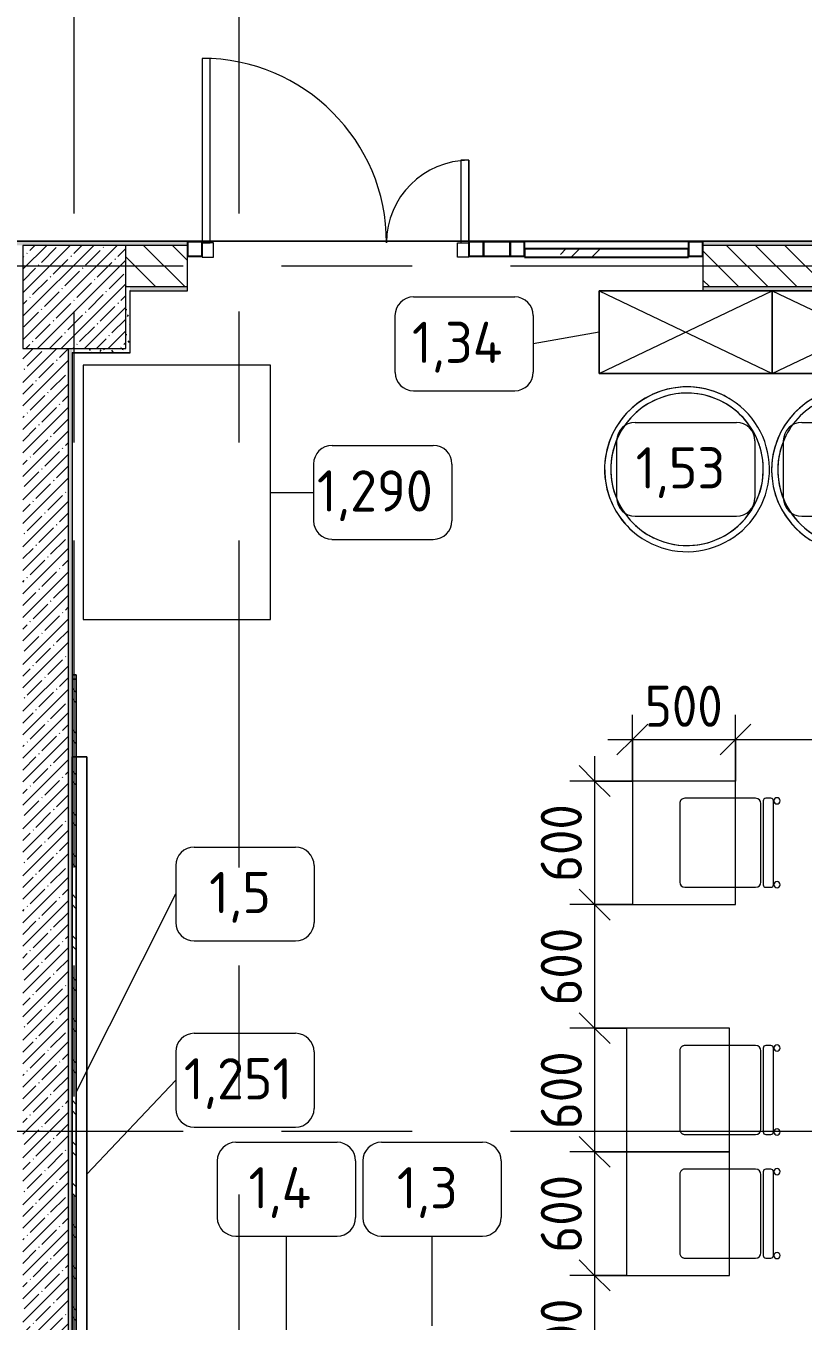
# Model space of a CAD drawing. Header units: millimetres. Extents: x 35840 to 252964, y -8553 to 29000.
# Drawn here: x 47425 to 51196, y 2678 to 8965 of the extents above; entities that cross this region are included whole.
import ezdxf

# ---------------------------------------------------------------- set-up
doc = ezdxf.new("R2010")
doc.units = ezdxf.units.MM
doc.linetypes.add('Осевая', pattern=[3175, 635, -476.25, 1587.5, -476.25])
for name, color, linetype, lineweight in [('A-ANNO-DIMS', 7, 'Continuous', 9), ('A-ANNO-DIMS-100', 7, 'Continuous', 9), ('A-DETL-GENF', 7, 'Continuous', 9), ('A-GLAZ-CURT', 7, 'Continuous', 9), ('A-GLAZ-CURT-1', 7, 'Continuous', 25), ('A-GLAZ-CWMG', 7, 'Continuous', 9), ('A-GLAZ-CWMG-1', 7, 'Continuous', 25), ('A-WALL', 7, 'Continuous', 9), ('I-FURN', 7, 'Continuous', 9), ('I-FURN-IDEN', 7, 'Continuous', 9), ('I-WALL', 7, 'Continuous', 9), ('S-COLS', 7, 'Continuous', 9), ('Оси-2', 7, 'Осевая', 9)]:
    doc.layers.add(name, color=color, linetype=linetype, lineweight=lineweight)
for name, color, linetype, lineweight, true_color in [('A-DOOR-1', 7, 'Continuous', 9, 0xc0c0c0), ('A-WALL-1', 9, 'Continuous', 9, 0x808080), ('A-WALL-FNSH-1', 9, 'Continuous', 9, 0x808080), ('I-FURN-1', 9, 'Continuous', 9, 0x808080)]:
    doc.layers.add(name, color=color, linetype=linetype, lineweight=lineweight, true_color=true_color)
doc.styles.add('GOST Common', font='GOST_Common.ttf', dxfattribs={"height": 200})
doc.styles.add('ISOCPEUR_1', font='isocpeur.ttf', dxfattribs={"width": 0.9, "height": 200})
doc.dimstyles.new('ISO-2_0_0_9К_Средний_округл2', dxfattribs={"dimscale": 304.8, "dimtxt": 199.196235, "dimasz": 0.492126, "dimexe": 0.393701, "dimexo": 0, "dimgap": 0, "dimtad": 1, "dimdec": 0, "dimrnd": 10, "dimzin": 0, "dimdsep": 46, "dimtxsty": 'ISOCPEUR_1', "dimblk1": 'OBLIQUE', "dimblk2": 'OBLIQUE', "dimsah": 1, "dimcen": 0.09, "dimdle": 0.393701, "dimazin": 0, "dimtfac": 1, "dimtdec": 4, "dimtix": 1, "dimtmove": 0, "dimatfit": 3, "dimfxl": 1, "dimtvp": 1, "dimtolj": 1, "dimtzin": 0, "dimarcsym": 2})
pattern_1 = [(0, (600, 0), (121.92, 30.48), [10.058, -81.382, 10.058, -81.382, -487.68]), (0, (600, 0), (121.92, 30.48), [-182.88, 10.058, -172.822, 10.058, -81.382, -213.36]), (0, (600, 0), (121.92, 30.48), [-457.2, 10.058, -50.902, 10.058, -142.342]), (120, (645.72, 15.24), (-87.356454, 90.345817), [10.058, -81.382, 10.058, -81.382, -487.68]), (120, (645.72, 15.24), (-87.356454, 90.345817), [-182.88, 10.058, -172.822, 10.058, -81.382, -213.36]), (120, (645.72, 15.24), (-87.356454, 90.345817), [-457.2, 10.058, -50.902, 10.058, -142.342]), (240, (660.96, 76.2), (-34.563546, -120.825817), [10.058, -81.382, 10.058, -81.382, -487.68]), (240, (660.96, 76.2), (-34.563546, -120.825817), [-182.88, 10.058, -172.822, 10.058, -81.382, -213.36]), (240, (660.96, 76.2), (-34.563546, -120.825817), [-457.2, 10.058, -50.902, 10.058, -142.342])]

# ---------------------------------------------------------------- blocks, each defined once
blk = doc.blocks.new('BSC_Колонна _Прямоугольная - 500х500-V2-План расстановки мебели и оборудования 1 этажа в осях 12-23')
at = {"layer": 'S-COLS'}
h = blk.add_hatch(dxfattribs=at)
h.set_pattern_fill('FP_4', color=256, style=0, pattern_type=2)
h.set_pattern_definition([(45, (-47060, -7650), (-57.02463, 57.02463), []), (45, (-47002.975, -7650), (-57.02463, 57.02463), [100.806, -20.161, 3.353, -16.808])])
h.paths.add_polyline_path([(-250, -250), (250, -250), (250, 250), (-250, 250)])
for p, q in [((250, 250), (-250, 250)), ((-250, 250), (-250, -250)), ((250, -250), (250, 250)), ((-250, -250), (250, -250))]:
    blk.add_line(p, q, dxfattribs=at)
blk = doc.blocks.new('Стол базовый прямоугольный - 1_7а-25476368-План расстановки мебели и оборудования 1 этажа в осях 12-23')
at = {"layer": 'I-FURN-1'}
for p, q in [((250, 300), (-250, 300)), ((-250, 300), (-250, -300)), ((250, -300), (250, 300)), ((-250, -300), (250, -300))]:
    blk.add_line(p, q, dxfattribs=at)
blk = doc.blocks.new('Стул Breuer - 1_9а-V87-План расстановки мебели и оборудования 1 этажа в осях 12-23')
at = {"layer": 'I-FURN-1'}
for p, q in [((-215.9, 215.9), (-215.9, 0)), ((190.5, 241.3), (-190.5, 241.3)), ((215.9, 0), (215.9, 215.9)), ((-215.9, 0), (-215.9, -127)), ((215.9, -127), (215.9, 0)), ((-215.9, -176.2), (-215.9, -200.8)), ((203.2, -163.5), (-203.2, -163.5)), ((-190.5, -152.4), (190.5, -152.4)), ((215.9, -200.8), (215.9, -176.2)), ((-203.2, -213.5), (203.2, -213.5))]:
    blk.add_line(p, q, dxfattribs=at)
for centre, radius, start, end in [((-190.5, 215.9), 25.4, 165, 180), ((-190.5, 215.9), 25.4, 150, 165), ((-190.5, 215.9), 25.4, 135, 150), ((-190.5, 215.9), 25.4, 120, 135), ((-190.5, 215.9), 25.4, 105, 120), ((-190.5, 215.9), 25.4, 90, 105), ((190.5, 215.9), 25.4, 75, 90), ((190.5, 215.9), 25.4, 60, 75), ((190.5, 215.9), 25.4, 45, 60), ((190.5, 215.9), 25.4, 30, 45), ((190.5, 215.9), 25.4, 15, 30), ((190.5, 215.9), 25.4, 0, 15), ((-190.5, -127), 25.4, 180, 270), ((-203.2, -176.2), 12.7, 90, 180), ((190.5, -127), 25.4, 270, 360), ((203.2, -176.2), 12.7, 360, 90), ((-203.5, -230.6), 15.1, 360, 180), ((-203.5, -230.6), 15.1, 180, 360), ((-203.2, -200.8), 12.7, 180, 270), ((203.7, -230.6), 15.1, 360, 180), ((203.7, -230.6), 15.1, 180, 360), ((203.2, -200.8), 12.7, 270, 360)]:
    blk.add_arc(centre, radius, start, end, dxfattribs=at)
blk = doc.blocks.new('Стул Breuer - 1_9а-V88-План расстановки мебели и оборудования 1 этажа в осях 12-23')
at = {"layer": 'I-FURN-1'}
for p, q in [((-215.9, 215.9), (-215.9, 0)), ((190.5, 241.3), (-190.5, 241.3)), ((215.9, 0), (215.9, 215.9)), ((-215.9, 0), (-215.9, -127)), ((215.9, -127), (215.9, 0)), ((-215.9, -176.2), (-215.9, -200.8)), ((203.2, -163.5), (-203.2, -163.5)), ((-190.5, -152.4), (190.5, -152.4)), ((215.9, -200.8), (215.9, -176.2)), ((-203.2, -213.5), (203.2, -213.5))]:
    blk.add_line(p, q, dxfattribs=at)
for centre, radius, start, end in [((-190.5, 215.9), 25.4, 165, 180), ((-190.5, 215.9), 25.4, 150, 165), ((-190.5, 215.9), 25.4, 120, 150), ((-190.5, 215.9), 25.4, 105, 120), ((-190.5, 215.9), 25.4, 90, 105), ((190.5, 215.9), 25.4, 75, 90), ((190.5, 215.9), 25.4, 60, 75), ((190.5, 215.9), 25.4, 45, 60), ((190.5, 215.9), 25.4, 30, 45), ((190.5, 215.9), 25.4, 15, 30), ((190.5, 215.9), 25.4, 0, 15), ((-190.5, -127), 25.4, 180, 270), ((-203.2, -176.2), 12.7, 90, 180), ((190.5, -127), 25.4, 270, 360), ((203.2, -176.2), 12.7, 360, 90), ((-203.5, -230.6), 15.1, 360, 180), ((-203.5, -230.6), 15.1, 180, 360), ((-203.2, -200.8), 12.7, 180, 270), ((203.7, -230.6), 15.1, 360, 180), ((203.7, -230.6), 15.1, 180, 360), ((203.2, -200.8), 12.7, 270, 360)]:
    blk.add_arc(centre, radius, start, end, dxfattribs=at)
blk = doc.blocks.new('ПУФ - 1_53-V115-План расстановки мебели и оборудования 1 этажа в осях 12-23')
at = {"layer": 'I-FURN-1'}
for radius, start, end in [(400, 360, 180), (400, 0, 180), (370, 0, 180), (370, 10.58824, 137.64706), (370, 137.64706, 180), (370, 360, 10.58824), (400, 180, 360), (400, 180, 200), (370, 180, 201.17647), (370, 180, 360), (370, 328.23529, 360), (400, 320, 360), (400, 200, 320), (370, 201.17647, 328.23529)]:
    blk.add_arc((0, 0), radius, start, end, dxfattribs=at)
blk = doc.blocks.new('ПУФ - 1_53-V117-План расстановки мебели и оборудования 1 этажа в осях 12-23')
at = {"layer": 'I-FURN-1'}
for radius, start, end in [(400, 0, 180), (400, 50, 110), (400, 110, 180), (370, 74.11765, 180), (370, 42.35317, 180), (370, 42.35317, 74.11765), (400, 0, 50), (370, 0, 42.35294), (370, 0, 42.35294), (400, 180, 360), (400, 180, 220), (370, 180, 190.58824), (370, 180, 349.41176), (400, 260, 0), (370, 349.59286, 0), (370, 349.59286, 360), (370, 190.58824, 201.17647), (370, 264.70588, 349.41176), (370, 201.17647, 211.76471), (370, 211.76471, 222.35294), (370, 222.35294, 232.94118), (400, 220, 260), (370, 232.94118, 264.70588)]:
    blk.add_arc((0, 0), radius, start, end, dxfattribs=at)
blk = doc.blocks.new('Стол базовый прямоугольный - 1_290-V150-План расстановки мебели и оборудования 1 этажа в осях 12-23')
at = {"layer": 'I-FURN-1'}
for p, q in [((617.5, 455), (-617.5, 455)), ((-617.5, 455), (-617.5, -455)), ((617.5, -455), (617.5, 455)), ((-617.5, -455), (617.5, -455))]:
    blk.add_line(p, q, dxfattribs=at)
blk = doc.blocks.new('Шкаф параметрический - 1_34-25540996-План расстановки мебели и оборудования 1 этажа в осях 12-23')
at = {"layer": 'I-FURN-1'}
for p, q in [((0, 0), (840, 400)), ((0, 400), (840, 0)), ((840, 400), (0, 400)), ((0, 400), (0, 0)), ((0, 0), (0, 400)), ((0, 400), (840, 400)), ((840, 0), (840, 400)), ((840, 400), (840, 0)), ((0, 0), (840, 0)), ((840, 0), (0, 0))]:
    blk.add_line(p, q, dxfattribs=at)
blk = doc.blocks.new('Стул Breuer - 1_9а-V152-План расстановки мебели и оборудования 1 этажа в осях 12-23')
at = {"layer": 'I-FURN-1'}
for p, q in [((-215.9, 215.9), (-215.9, -29)), ((190.5, 241.3), (-190.5, 241.3)), ((215.9, -29), (215.9, 215.9)), ((-215.9, -29), (-215.9, -127)), ((215.9, -127), (215.9, -29)), ((-215.9, -176.2), (-215.9, -200.8)), ((203.2, -163.5), (-203.2, -163.5)), ((-190.5, -152.4), (190.5, -152.4)), ((215.9, -200.8), (215.9, -176.2)), ((-203.2, -213.5), (203.2, -213.5))]:
    blk.add_line(p, q, dxfattribs=at)
for centre, radius, start, end in [((-190.5, 215.9), 25.4, 90, 180), ((190.5, 215.9), 25.4, 0, 90), ((-190.5, -127), 25.4, 180, 270), ((-203.2, -176.2), 12.7, 90, 180), ((190.5, -127), 25.4, 270, 360), ((203.2, -176.2), 12.7, 360, 90), ((-203.5, -230.6), 15.1, 360, 180), ((-203.5, -230.6), 15.1, 180, 360), ((-203.2, -200.8), 12.7, 180, 270), ((203.7, -230.6), 15.1, 360, 180), ((203.7, -230.6), 15.1, 180, 360), ((203.2, -200.8), 12.7, 270, 360)]:
    blk.add_arc(centre, radius, start, end, dxfattribs=at)
blk = doc.blocks.new('Зеркало обычное - Доска-32858920-План расстановки мебели и оборудования 1 этажа в осях 12-23')
at = {"layer": 'I-FURN'}
h = blk.add_hatch(dxfattribs=at)
h.set_pattern_fill('FP_86', color=256, style=0, pattern_type=2)
h.set_pattern_definition([(45, (50, 50), (-199.9995, 0), [141.421, -141.421]), (45, (100, 50), (-199.9995, 0), [70.711, -212.132]), (45, (50, 100), (-199.9995, 0), [70.711, -212.132])])
h.paths.add_polyline_path([(-2005, 40), (2005, 40), (2005, 60), (-2005, 60)])
at = {"layer": 'I-FURN-1'}
for p, q in [((2025, 60), (-2025, 60)), ((-2025, 60), (-2025, 40)), ((-2025, 40), (-2025, 60)), ((-2025, 40), (2025, 40)), ((-2005, 40), (-2025, 40)), ((2005, 60), (-2005, 60)), ((-2005, 60), (-2005, 40)), ((-2005, 40), (-2005, 60)), ((2005, 60), (-2005, 60)), ((-2005, 40), (-2005, 60)), ((-2005, 40), (-2005, 60)), ((-2005, 40), (2005, 40)), ((2005, 40), (-2005, 40)), ((2005, 40), (-2005, 40)), ((-2005, 40), (2005, 40)), ((2005, 40), (-2005, 40)), ((2005, 40), (2005, 60)), ((2005, 60), (2005, 40)), ((2005, 60), (2005, 40)), ((2005, 40), (2005, 60)), ((2025, 40), (2005, 40)), ((2025, 40), (2025, 60)), ((2025, 60), (2025, 40))]:
    blk.add_line(p, q, dxfattribs=at)
blk = doc.blocks.new('Прямоугольный импост - 50 x 70 мм-31700031-План расстановки мебели и оборудования 1 этажа в осях 12-23')
at = {"layer": 'A-GLAZ-CWMG-1'}
for p, q in [((-70, 35), (0, 35)), ((-70, -35), (-70, 35)), ((0, 35), (0, -35)), ((0, -35), (-70, -35))]:
    blk.add_line(p, q, dxfattribs=at)
blk = doc.blocks.new('Дверь_Витражная_остекление_ - ДВН_ДАО_Главный вход_1200 в свету-31742133-План расстановки мебели и оборудования 1 этажа в осях 12-23')
at = {"layer": 'A-DETL-GENF'}
for p, q in [((-607.5, 925), (-647.5, 925)), ((-647.5, 925), (-647.5, 35)), ((-607.5, 30), (-607.5, 925)), ((647.5, 430), (607.5, 430)), ((607.5, 430), (607.5, 30)), ((647.5, 35), (647.5, 430)), ((-647.5, 30), (-607.5, 30)), ((-592.5, 30), (-647.5, 30)), ((-592.5, -40), (-592.5, 30)), ((592.5, -40), (592.5, 30)), ((592.5, 30), (647.5, 30)), ((607.5, 30), (647.5, 30)), ((-647.5, -35), (-647.5, -40)), ((-647.5, -40), (-592.5, -40)), ((647.5, -40), (592.5, -40)), ((647.5, -35), (647.5, -40))]:
    blk.add_line(p, q, dxfattribs=at)
at = {"layer": 'A-DOOR-1'}
for p, q in [((-647.5, 925), (-647.5, 35)), ((647.5, 430), (647.5, 35))]:
    blk.add_line(p, q, dxfattribs=at)
for centre, radius, start, end in [((-647.5, 30), 895, 360, 90), ((647.5, 30), 400, 90, 180)]:
    blk.add_arc(centre, radius, start, end, dxfattribs=at)
blk = doc.blocks.new('Системная панель - Стемалит - 40мм-31720939-План расстановки мебели и оборудования 1 этажа в осях 12-23')
at = {"layer": 'A-GLAZ-CURT-1'}
for p, q in [((65, 35), (-65, 35)), ((-65, 35), (-65, -35)), ((65, -35), (65, 35)), ((-65, -35), (65, -35))]:
    blk.add_line(p, q, dxfattribs=at)
blk = doc.blocks.new('Прямоугольный импост - 50 x 70 мм-31687886-План расстановки мебели и оборудования 1 этажа в осях 12-23')
at = {"layer": 'A-GLAZ-CWMG-1'}
for p, q in [((-35, 35), (35, 35)), ((-35, -35), (-35, 35)), ((35, 35), (35, -35)), ((35, -35), (-35, -35))]:
    blk.add_line(p, q, dxfattribs=at)
blk = doc.blocks.new('Прямоугольный импост - 50 x 70 мм-31701779-План расстановки мебели и оборудования 1 этажа в осях 12-23')
at = {"layer": 'A-GLAZ-CWMG-1'}
for p, q in [((0, 35), (-70, 35)), ((-70, 35), (-70, -35)), ((0, -35), (0, 35)), ((-70, -35), (0, -35))]:
    blk.add_line(p, q, dxfattribs=at)
blk = doc.blocks.new('Системная панель - Стекло - 40мм-V274-План расстановки мебели и оборудования 1 этажа в осях 12-23')
at = {"layer": 'A-GLAZ-CURT'}
h = blk.add_hatch(dxfattribs=at)
h.set_pattern_fill('FP_92', color=256, style=0, pattern_type=2)
h.set_pattern_definition([(45, (-49742.5, -7783), (-282.8427, 282.8427), [200, -600]), (45, (-49942.5, -7883), (-282.8427, 282.8427), [600, -200]), (45, (-49542.5, -7983), (-282.8427, 282.8427), [200, -600])])
h.paths.add_polyline_path([(397.5, -40), (397.5, 0), (-397.5, 0), (-397.5, -40), (-207, -40)])
at = {"layer": 'A-GLAZ-CURT-1'}
for p, q in [((397.5, 0), (-397.5, 0)), ((-397.5, 0), (-397.5, -40)), ((397.5, -40), (397.5, 0)), ((-397.5, -40), (397.5, -40))]:
    blk.add_line(p, q, dxfattribs=at)
blk = doc.blocks.new('Прямоугольный импост - 50 x 70 мм-31702100-План расстановки мебели и оборудования 1 этажа в осях 12-23')
at = {"layer": 'A-GLAZ-CWMG-1'}
for p, q in [((-35, 35), (35, 35)), ((-35, -35), (-35, 35)), ((35, 35), (35, -35)), ((35, -35), (-35, -35))]:
    blk.add_line(p, q, dxfattribs=at)
blk = doc.blocks.new('Прямоугольный импост - 50 x 70 мм-31720914-План расстановки мебели и оборудования 1 этажа в осях 12-23')
at = {"layer": 'A-GLAZ-CWMG'}
blk.add_line((41770, 7918), (40975, 7918), dxfattribs=at)
blk = doc.blocks.new('DIMBLOCK49-План расстановки мебели и оборудования 1 этажа в осях 12-23')
at = {"layer": 'A-ANNO-DIMS-100'}
for p, q in [((50184.3, 5420), (50184.3, 4700)), ((50367.8, 5300), (50064.3, 5300)), ((50184.3, 5300), (50367.8, 5300)), ((50367.8, 4700), (50064.3, 4700)), ((50184.3, 4700), (50367.8, 4700))]:
    blk.add_line(p, q, dxfattribs=at)
at = {"layer": 'A-ANNO-DIMS-100', "lineweight": 20}
for p, q in [((50184.3, 5300), (50109.3, 5375)), ((50184.3, 5300), (50259.3, 5225)), ((50184.3, 4700), (50109.3, 4775)), ((50184.3, 4700), (50259.3, 4625))]:
    blk.add_line(p, q, dxfattribs=at)
at = {"layer": 'A-ANNO-DIMS-100', "color": 0, "insert": (49923, 4810.4), "char_height": 200, "width": 455.087, "attachment_point": 1, "rotation": 90, "line_spacing_factor": 1.149209, "style": 'ISOCPEUR_1'}
blk.add_mtext('600', dxfattribs=at)
blk = doc.blocks.new('_Oblique')
at = {"color": 0, "linetype": 'ByBlock', "lineweight": -2}
blk.add_line((-0.5, -0.5), (0.5, 0.5), dxfattribs=at)
blk = doc.blocks.new('DIMBLOCK50-План расстановки мебели и оборудования 1 этажа в осях 12-23')
at = {"layer": 'A-ANNO-DIMS-100', "lineweight": 20}
for p, q in [((50184.3, 4700), (50109.3, 4775)), ((50184.3, 4700), (50259.3, 4625)), ((50184.3, 4100), (50109.3, 4175)), ((50184.3, 4100), (50259.3, 4025))]:
    blk.add_line(p, q, dxfattribs=at)
at = {"layer": 'A-ANNO-DIMS-100'}
for p, q in [((50367.8, 4700), (50064.3, 4700)), ((50184.3, 4700), (50184.3, 4100)), ((50184.3, 4700), (50367.8, 4700)), ((50338.8, 4100), (50064.3, 4100)), ((50184.3, 4100), (50338.8, 4100))]:
    blk.add_line(p, q, dxfattribs=at)
at = {"layer": 'A-ANNO-DIMS-100', "color": 0, "insert": (49923, 4210.4), "char_height": 200, "width": 455.087, "attachment_point": 1, "rotation": 90, "line_spacing_factor": 1.149209, "style": 'ISOCPEUR_1'}
blk.add_mtext('600', dxfattribs=at)
blk = doc.blocks.new('DIMBLOCK51-План расстановки мебели и оборудования 1 этажа в осях 12-23')
at = {"layer": 'A-ANNO-DIMS-100', "lineweight": 20}
for p, q in [((50184.3, 4100), (50109.3, 4175)), ((50184.3, 4100), (50259.3, 4025)), ((50184.3, 3500), (50109.3, 3575)), ((50184.3, 3500), (50259.3, 3425))]:
    blk.add_line(p, q, dxfattribs=at)
at = {"layer": 'A-ANNO-DIMS-100'}
for p, q in [((50338.8, 4100), (50064.3, 4100)), ((50184.3, 4100), (50184.3, 3500)), ((50184.3, 4100), (50338.8, 4100)), ((50338.8, 3500), (50064.3, 3500)), ((50184.3, 3500), (50338.8, 3500))]:
    blk.add_line(p, q, dxfattribs=at)
at = {"layer": 'A-ANNO-DIMS-100', "color": 0, "insert": (49923, 3610.4), "char_height": 200, "width": 455.087, "attachment_point": 1, "rotation": 90, "line_spacing_factor": 1.149209, "style": 'ISOCPEUR_1'}
blk.add_mtext('600', dxfattribs=at)
blk = doc.blocks.new('DIMBLOCK52-План расстановки мебели и оборудования 1 этажа в осях 12-23')
at = {"layer": 'A-ANNO-DIMS-100', "lineweight": 20}
for p, q in [((50184.3, 3500), (50109.3, 3575)), ((50184.3, 3500), (50259.3, 3425)), ((50184.3, 2900), (50109.3, 2975)), ((50184.3, 2900), (50259.3, 2825))]:
    blk.add_line(p, q, dxfattribs=at)
at = {"layer": 'A-ANNO-DIMS-100'}
for p, q in [((50338.8, 3500), (50064.3, 3500)), ((50184.3, 3500), (50184.3, 2900)), ((50184.3, 3500), (50338.8, 3500)), ((50338.8, 2900), (50064.3, 2900)), ((50184.3, 2900), (50338.8, 2900))]:
    blk.add_line(p, q, dxfattribs=at)
at = {"layer": 'A-ANNO-DIMS-100', "color": 0, "insert": (49923, 3010.4), "char_height": 200, "width": 455.087, "attachment_point": 1, "rotation": 90, "line_spacing_factor": 1.149209, "style": 'ISOCPEUR_1'}
blk.add_mtext('600', dxfattribs=at)
blk = doc.blocks.new('DIMBLOCK53-План расстановки мебели и оборудования 1 этажа в осях 12-23')
at = {"layer": 'A-ANNO-DIMS-100', "lineweight": 20}
for p, q in [((50184.3, 2900), (50109.3, 2975)), ((50184.3, 2900), (50259.3, 2825)), ((50184.3, 2300), (50109.3, 2375)), ((50184.3, 2300), (50259.3, 2225))]:
    blk.add_line(p, q, dxfattribs=at)
at = {"layer": 'A-ANNO-DIMS-100'}
for p, q in [((50338.8, 2900), (50064.3, 2900)), ((50184.3, 2900), (50184.3, 2300)), ((50184.3, 2900), (50338.8, 2900)), ((50338.8, 2300), (50064.3, 2300)), ((50184.3, 2300), (50338.8, 2300))]:
    blk.add_line(p, q, dxfattribs=at)
at = {"layer": 'A-ANNO-DIMS-100', "color": 0, "insert": (49923, 2410.4), "char_height": 200, "width": 455.087, "attachment_point": 1, "rotation": 90, "line_spacing_factor": 1.149209, "style": 'ISOCPEUR_1'}
blk.add_mtext('600', dxfattribs=at)
blk = doc.blocks.new('DIMBLOCK56-План расстановки мебели и оборудования 1 этажа в осях 12-23')
at = {"layer": 'A-ANNO-DIMS-100'}
for p, q in [((50367.8, 5300), (50367.8, 5621.7)), ((50867.8, 5300), (50867.8, 5621.7)), ((50247.8, 5501.7), (50867.8, 5501.7)), ((50367.8, 5501.7), (50367.8, 5300)), ((50867.8, 5501.7), (50867.8, 5300))]:
    blk.add_line(p, q, dxfattribs=at)
at = {"layer": 'A-ANNO-DIMS-100', "lineweight": 20}
for p, q in [((50367.8, 5501.7), (50442.8, 5576.7)), ((50867.8, 5501.7), (50942.8, 5576.7)), ((50367.8, 5501.7), (50292.8, 5426.7)), ((50867.8, 5501.7), (50792.8, 5426.7))]:
    blk.add_line(p, q, dxfattribs=at)
at = {"layer": 'A-ANNO-DIMS-100', "color": 0, "insert": (50428.2, 5763), "char_height": 200, "width": 455.087, "attachment_point": 1, "line_spacing_factor": 1.149209, "style": 'ISOCPEUR_1'}
blk.add_mtext('500', dxfattribs=at)
blk = doc.blocks.new('DIMBLOCK57-План расстановки мебели и оборудования 1 этажа в осях 12-23')
at = {"layer": 'A-ANNO-DIMS-100'}
for p, q in [((50867.8, 5300), (50867.8, 5621.7)), ((52267.3, 5325.5), (52267.3, 5621.7)), ((50867.8, 5501.7), (52267.3, 5501.7)), ((50867.8, 5501.7), (50867.8, 5300)), ((52267.3, 5501.7), (52267.3, 5325.5))]:
    blk.add_line(p, q, dxfattribs=at)
at = {"layer": 'A-ANNO-DIMS-100', "lineweight": 20}
for p, q in [((50867.8, 5501.7), (50942.8, 5576.7)), ((52267.3, 5501.7), (52342.3, 5576.7)), ((50867.8, 5501.7), (50792.8, 5426.7)), ((52267.3, 5501.7), (52192.3, 5426.7))]:
    blk.add_line(p, q, dxfattribs=at)
at = {"layer": 'A-ANNO-DIMS-100', "color": 0, "insert": (51322.4, 5763), "char_height": 200, "width": 588.395, "attachment_point": 1, "line_spacing_factor": 1.149209, "style": 'ISOCPEUR_1'}
blk.add_mtext('1400', dxfattribs=at)
blk = doc.blocks.new('Марка_Мебель - В прямоуг_Balcon_Марка-25523697-План расстановки мебели и оборудования 1 этажа в осях 12-23')
at = {"layer": 'I-FURN-IDEN'}
for p, q in [((-2.455, 2.278), (2.455, 2.278)), ((-3.355, 1.378), (-3.355, -1.384)), ((3.355, 1.378), (3.355, -1.378)), ((-2.461, -2.278), (2.455, -2.278))]:
    blk.add_line(p, q, dxfattribs=at)
for centre, radius, start, end in [((-2.455, 1.378), 0.9, 90, 180), ((2.455, 1.378), 0.9, 0, 90), ((-2.461, -1.384), 0.893, 180, 270), ((2.455, -1.378), 0.9, 270, 0)]:
    blk.add_arc(centre, radius, start, end, dxfattribs=at)

msp = doc.modelspace()

# ---------------------------------------------------------------- hatches: boundary and pattern name
at = {"layer": 'I-WALL'}
h = msp.add_hatch(dxfattribs=at)
h.set_pattern_fill('FP_85', color=256, style=0, pattern_type=2)
h.set_pattern_definition(pattern_1)
h.paths.add_polyline_path([(75399, 7900), (75460, 7900), (75459, 7920), (73730, 7920), (73730, 7908), (73760, 7908), (73760, 7900), (74674.4, 7900)])
h.paths.add_polyline_path([(71775.7, 7900), (72250, 7900), (72250, 7908), (72280, 7908), (72280, 7920), (71660, 7920), (71660, 7908), (71690, 7908), (71690, 7900)])
h.paths.add_polyline_path([(70326.3, 7900), (70680, 7900), (70680, 7908), (70710, 7908), (70710, 7920), (69360, 7920), (69360, 7908), (69390, 7908), (69390, 7900)])
h.paths.add_polyline_path([(68152.3, 7900), (68230, 7900), (68230, 7908), (68260, 7908), (68260, 7920), (66860, 7920), (66860, 7908), (66890, 7908), (66890, 7900), (67427.6, 7900)])
h.paths.add_polyline_path([(65880, 7900), (65880, 7908), (65910, 7908), (65910, 7920), (60610, 7920), (60610, 7900), (65410, 7900)])
h.paths.add_polyline_path([(58110, 7900), (58110, 7920), (50710, 7920), (50710, 7900), (56910, 7900)])
h.paths.add_polyline_path([(47910, 7900), (48210, 7900), (48210, 7920), (41840, 7920), (41840, 7900), (47410, 7900)])
h.paths.add_polyline_path([(39340, 7900), (39340, 7920), (38760, 7920), (38760, 7900), (39040, 7900)])
h = msp.add_hatch(dxfattribs=at)
h.set_pattern_fill('FP_20', color=256, style=0, pattern_type=2)
h.set_pattern_definition([(135, (600, 0), (-70.71068, -70.71068), [])])
h.paths.add_polyline_path([(51484.9, 7700), (51910, 7700), (51910, 7900), (50710, 7900), (50710, 7700), (50760.2, 7700)])
h.paths.add_polyline_path([(48210, 7700), (48210, 7900), (47910, 7900), (47910, 7700)])
h = msp.add_hatch(dxfattribs=at)
h.set_pattern_fill('FP_85', color=256, style=0, pattern_type=2)
h.set_pattern_definition(pattern_1)
h.paths.add_polyline_path([(47910, 7400), (47930, 7400), (47930, 7700), (47910, 7700)])
h = msp.add_hatch(dxfattribs=at)
h.set_pattern_fill('FP_85', color=256, style=0, pattern_type=2)
h.set_pattern_definition(pattern_1)
h.paths.add_polyline_path([(51910, 7680), (51910, 7700), (50710, 7700), (50710, 7680), (51890, 7680)])
h.paths.add_polyline_path([(48210, 7680), (48210, 7700), (47930, 7700), (47930, 7680), (47943, 7680)])
h = msp.add_hatch(dxfattribs=at)
h.set_pattern_fill('FP_1', color=256, style=0, pattern_type=2)
h.set_pattern_definition([(45, (600, 0), (-57.02463, 57.02463), []), (45, (657.025, 0), (-57.02463, 57.02463), [100.806, -20.161, 3.353, -16.808])])
h.paths.add_polyline_path([(47499.2, 400), (47630, 400), (47630, 7400), (47410, 7400), (47410, 400)])
h = msp.add_hatch(dxfattribs=at)
h.set_pattern_fill('FP_85', color=256, style=0, pattern_type=2)
h.set_pattern_definition(pattern_1)
h.paths.add_polyline_path([(47650, 800), (47650, 7400), (47630, 7400), (47630, 800)])
h = msp.add_hatch(dxfattribs=at)
h.set_pattern_fill('FP_85', color=256, style=0, pattern_type=2)
h.set_pattern_definition(pattern_1)
h.paths.add_polyline_path([(47910, 7380), (47930, 7380), (47930, 7400), (47650, 7400), (47650, 7380), (47663, 7380)])

# ---------------------------------------------------------------- linework, layer by layer
at = {"layer": 'A-WALL'}
for p, q in [((47930, 7680), (48210, 7680)), ((47930, 7680), (47930, 7380)), ((47931, 7679), (47930, 7679)), ((47650, 7380), (47930, 7380)), ((47650, 7380), (47650, 820))]:
    msp.add_line(p, q, dxfattribs=at)
at = {"layer": 'A-WALL-1'}
for p, q in [((48210, 7900), (47910, 7900)), ((48210, 7680), (48210, 7920)), ((50710, 7920), (50710, 7680)), ((51910, 7900), (50710, 7900)), ((47910, 7700), (48210, 7700)), ((50710, 7700), (51910, 7700)), ((50710, 7680), (51890, 7680)), ((47630, 7400), (47630, 400))]:
    msp.add_line(p, q, dxfattribs=at)
at = {"layer": 'A-WALL-FNSH-1'}
for p, q in [((65910, 7921), (38761, 7921)), ((39340, 7920), (65910, 7920)), ((47931, 7679), (48210, 7679)), ((47931, 7379), (47931, 7679)), ((48210, 7679), (48210, 7680)), ((50710, 7680), (50710, 7679)), ((50710, 7679), (51889, 7679)), ((47651, 7379), (47931, 7379)), ((47651, 821), (47651, 7379))]:
    msp.add_line(p, q, dxfattribs=at)
at = {"layer": 'I-FURN-1'}
for p, q in [((47670, 5417), (47650.2, 5417)), ((47650.2, 5417), (47650.2, 1785)), ((47650.2, 1785), (47650.2, 5417)), ((47650.2, 5417), (47670, 5417)), ((47720.2, 5417), (47670, 5417)), ((47670, 5417), (47720.2, 5417)), ((47720.2, 1367), (47720.2, 5417)), ((47720.2, 5417), (47720.2, 1367))]:
    msp.add_line(p, q, dxfattribs=at)
at = {"layer": 'I-FURN-IDEN'}
for p, q in [((50206.1, 7478.7), (49886.9, 7422.1)), ((48612.7, 6700.9), (48821, 6700.9)), ((47670, 3790), (48152.6, 4751.5)), ((47720.2, 3392), (48152.6, 3847.5)), ((48689.2, 2209.6), (48689.2, 3090.8)), ((49395.6, 2654.9), (49395.6, 3090.8))]:
    msp.add_line(p, q, dxfattribs=at)
at = {"layer": 'Оси-2'}
for p, q in [((47660, 593.7), (47660, 24898.1)), ((48460, 593.7), (48460, 24898.1)), ((39140.1, 7800), (82060, 7800)), ((39140.1, 3600), (82060, 3600))]:
    msp.add_line(p, q, dxfattribs=at)

# ---------------------------------------------------------------- block references
at = {"layer": 'A-DOOR-1'}
msp.add_blockref('Дверь_Витражная_остекление_ - ДВН_ДАО_Главный вход_1200 в свету-31742133-План расстановки мебели и оборудования 1 этажа в осях 12-23', (48927.5, 7883), dxfattribs=at)
at = {"layer": 'A-GLAZ-CURT'}
for name, p in [('Системная панель - Стемалит - 40мм-31720939-План расстановки мебели и оборудования 1 этажа в осях 12-23', (49710, 7883)), ('Системная панель - Стекло - 40мм-V274-План расстановки мебели и оборудования 1 этажа в осях 12-23', (50242.5, 7883))]:
    msp.add_blockref(name, p, dxfattribs=at)
at = {"layer": 'A-GLAZ-CWMG', "rotation": 180}
msp.add_blockref('Прямоугольный импост - 50 x 70 мм-31701779-План расстановки мебели и оборудования 1 этажа в осях 12-23', (48210, 7883), dxfattribs=at)
at = {"layer": 'A-GLAZ-CWMG', "extrusion": (0, 0, -1), "rotation": 180}
for name, p in [('Прямоугольный импост - 50 x 70 мм-31687886-План расстановки мебели и оборудования 1 этажа в осях 12-23', (-49610, 7883)), ('Прямоугольный импост - 50 x 70 мм-31702100-План расстановки мебели и оборудования 1 этажа в осях 12-23', (-49810, 7883)), ('Прямоугольный импост - 50 x 70 мм-31700031-План расстановки мебели и оборудования 1 этажа в осях 12-23', (-50710, 7883))]:
    msp.add_blockref(name, p, dxfattribs=at)
at = {"layer": 'A-GLAZ-CWMG'}
msp.add_blockref('Прямоугольный импост - 50 x 70 мм-31720914-План расстановки мебели и оборудования 1 этажа в осях 12-23', (8870, 0), dxfattribs=at)
at = {"layer": 'I-FURN-1'}
for name, p in [('Шкаф параметрический - 1_34-25540996-План расстановки мебели и оборудования 1 этажа в осях 12-23', (50206.1, 7278.7)), ('Шкаф параметрический - 1_34-25540996-План расстановки мебели и оборудования 1 этажа в осях 12-23', (51046.1, 7278.7)), ('Стол базовый прямоугольный - 1_7а-25476368-План расстановки мебели и оборудования 1 этажа в осях 12-23', (50617.8, 5000)), ('Стол базовый прямоугольный - 1_7а-25476368-План расстановки мебели и оборудования 1 этажа в осях 12-23', (50588.8, 3800)), ('Стол базовый прямоугольный - 1_7а-25476368-План расстановки мебели и оборудования 1 этажа в осях 12-23', (50588.8, 3200))]:
    msp.add_blockref(name, p, dxfattribs=at)
for name, p, rotation in [('ПУФ - 1_53-V115-План расстановки мебели и оборудования 1 этажа в осях 12-23', (50632.8, 6813.1), 233.3350386201596), ('Стол базовый прямоугольный - 1_290-V150-План расстановки мебели и оборудования 1 этажа в осях 12-23', (48157.7, 6700.9), 90.00000000000006), ('ПУФ - 1_53-V117-План расстановки мебели и оборудования 1 этажа в осях 12-23', (51443.1, 6810), 118.9499011641568), ('Зеркало обычное - Доска-32858920-План расстановки мебели и оборудования 1 этажа в осях 12-23', (47710, 3790), 90.00000000000017), ('Стул Breuer - 1_9а-V152-План расстановки мебели и оборудования 1 этажа в осях 12-23', (50838.8, 5000), 89.99999999999959), ('Стул Breuer - 1_9а-V87-План расстановки мебели и оборудования 1 этажа в осях 12-23', (50838.8, 3800), 89.99999999999959), ('Стул Breuer - 1_9а-V88-План расстановки мебели и оборудования 1 этажа в осях 12-23', (50838.8, 3200), 89.99999999999959)]:
    msp.add_blockref(name, p, dxfattribs=dict(at, rotation=rotation))
at = {"layer": 'I-FURN-IDEN', "xscale": 99.99999999999993, "yscale": 99.99999999999993, "zscale": 99.99999999999993}
for p in [(49551.5, 7422.1), (50626.8, 6813.1), (51435.4, 6813.1), (49156.4, 6700.9), (48488, 4751.5), (48488, 3847.5), (48689.2, 3318.5), (49395.6, 3318.5)]:
    msp.add_blockref('Марка_Мебель - В прямоуг_Balcon_Марка-25523697-План расстановки мебели и оборудования 1 этажа в осях 12-23', p, dxfattribs=at)
at = {"layer": 'S-COLS'}
msp.add_blockref('BSC_Колонна _Прямоугольная - 500х500-V2-План расстановки мебели и оборудования 1 этажа в осях 12-23', (47660, 7650), dxfattribs=at)

# ---------------------------------------------------------------- texts
at = {"layer": 'I-FURN-IDEN', "char_height": 200, "attachment_point": 1, "style": 'GOST Common'}
for s, insert, width in [('1,34', (49298.5, 7529.2), 577.215), ('1,53', (50383.8, 6920.2), 553.164), ('1,290', (48837.4, 6808), 737.552), ('1,5', (48314.5, 4858.6), 384.81), ('1,251', (48192, 3954.6), 681.434), ('1,4', (48505.7, 3425.6), 408.861), ('1,3', (49225.6, 3425.6), 376.793)]:
    msp.add_mtext(s, dxfattribs=dict(at, insert=insert, width=width))

# ---------------------------------------------------------------- dimensions: what is measured, and where the dimension line sits
at = {"layer": 'A-ANNO-DIMS'}
for base, p1, p2, override, picture, middle in [((50867.8, 5501.7), (50367.8, 5300), (50867.8, 5300), {"dimpost": '<>', "dimfxl": 500}, 'DIMBLOCK56-План расстановки мебели и оборудования 1 этажа в осях 12-23', (50617.8, 5601.7)), ((52267.3078, 5501.7205), (50867.7866, 5300.0057), (52267.3078, 5325.5391), {"dimpost": '<>', "dimfxl": 1399.754092}, 'DIMBLOCK57-План расстановки мебели и оборудования 1 этажа в осях 12-23', (51567.5472, 5601.7205))]:
    dim = msp.add_linear_dim(base=base, p1=p1, p2=p2, dimstyle='ISO-2_0_0_9К_Средний_округл2', override=override, dxfattribs=at)
    dim.commit()
    dim.dimension.update_dxf_attribs({"geometry": picture, "text_midpoint": middle})
for base, p1, p2, override, picture, middle in [((50184.3, 4700), (50367.8, 5300), (50367.8, 4700), {"dimpost": '<>', "dimfxl": 600}, 'DIMBLOCK49-План расстановки мебели и оборудования 1 этажа в осях 12-23', (50084.3, 5000)), ((50184.3, 4100), (50367.8, 4700), (50338.8, 4100), {"dimpost": '<>', "dimfxl": 600.707536}, 'DIMBLOCK50-План расстановки мебели и оборудования 1 этажа в осях 12-23', (50084.3, 4400)), ((50184.3, 3500), (50338.8, 4100), (50338.8, 3500), {"dimpost": '<>', "dimfxl": 600}, 'DIMBLOCK51-План расстановки мебели и оборудования 1 этажа в осях 12-23', (50084.3, 3800)), ((50184.3, 2900), (50338.8, 3500), (50338.8, 2900), {"dimpost": '<>', "dimfxl": 600}, 'DIMBLOCK52-План расстановки мебели и оборудования 1 этажа в осях 12-23', (50084.3, 3200)), ((50184.3, 2300), (50338.8, 2900), (50338.8, 2300), {"dimpost": '<>', "dimfxl": 600}, 'DIMBLOCK53-План расстановки мебели и оборудования 1 этажа в осях 12-23', (50084.3, 2600))]:
    dim = msp.add_linear_dim(base=base, p1=p1, p2=p2, angle=90, dimstyle='ISO-2_0_0_9К_Средний_округл2', override=override, dxfattribs=at)
    dim.commit()
    dim.dimension.update_dxf_attribs({"geometry": picture, "text_midpoint": middle})

doc.saveas('drawing.dxf')
